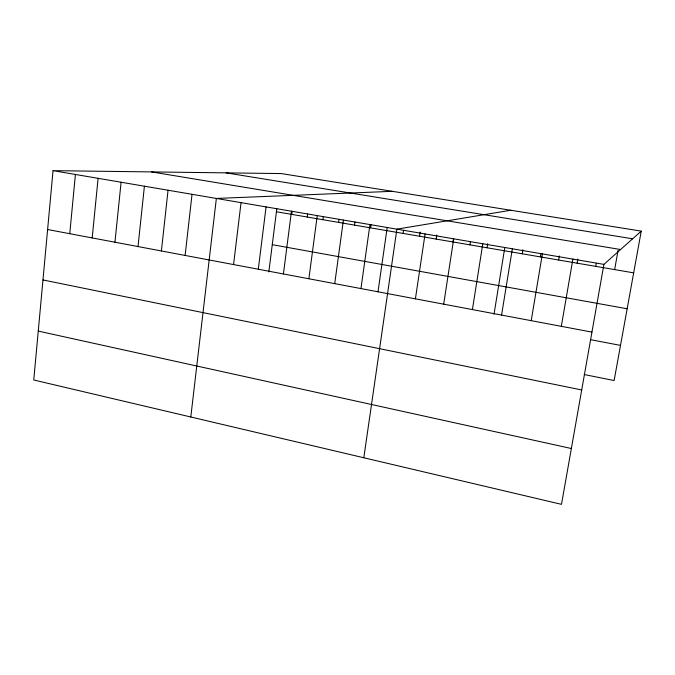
<?xml version="1.0" encoding="UTF-8"?>
<svg xmlns="http://www.w3.org/2000/svg" width="675" height="675" viewBox="0 0 675 675"><rect width="100%" height="100%" fill="white"/><g stroke="black" fill="none" stroke-linecap="round" stroke-linejoin="round"><path stroke-width="1.01" d="M53.038 170.657L33.75 379.991L561.49 504.343L603.914 264.372L641.25 231.112L281.256 173.568L53.038 170.657L603.914 264.372M69.753 233.693L75.414 174.462M92.197 237.921L98.094 178.327M114.944 242.215L121.095 182.233M138.012 246.561L144.408 186.199M161.401 250.965L168.058 190.223M185.119 255.437L192.037 194.307M190.797 416.998L216.363 198.442L392.377 191.329M233.567 264.566L241.043 202.643M258.306 269.232L266.077 206.904M268.827 271.957L276.817 208.668M283.416 273.966L291.473 211.224M291.777 214.388L292.174 211.275M307.252 217.029L307.665 213.907M308.88 278.767L317.25 215.603M322.869 219.704L323.291 216.565M338.631 222.396L339.044 219.333M334.724 283.635L343.398 220.058M354.527 225.121L354.949 222.041M360.948 288.579L369.951 224.573M370.567 227.863L370.997 224.767M377.975 291.904L387.197 227.526M363.808 457.76L396.892 229.154L510.806 210.254M403.085 233.423L403.54 230.31M419.563 236.242L420.179 232.065M415.412 298.839L425.081 233.955M436.193 239.085L436.809 235.001M452.984 241.954L453.457 238.882M443.686 304.172L453.71 238.823M469.918 244.848L470.407 241.768M472.407 309.58L482.802 243.768M487.021 247.776L487.679 243.641M494.032 314.196L504.782 247.615M501.576 315.082L512.35 248.797M522.222 253.8L522.897 249.733M540.346 256.897L540.861 253.834M531.217 320.667L542.379 253.91M558.647 260.027L559.347 255.926M561.33 326.337L572.898 259.099M577.133 263.183L577.842 259.065M595.789 266.38L596.337 263.275M614.638 269.603L618.081 250.341M641.25 231.112L614.123 380.531L584.221 374.549M226.091 172.859L632.618 238.798M151.664 171.914L620.578 249.522M276.429 211.764L633.673 272.852M272.278 244.671L627.151 308.779M47.613 229.525L591.941 332.108M590.389 339.652L620.502 345.389M42.972 279.939L581.707 389.964M38.256 331.096L571.362 448.512"/></g></svg>
